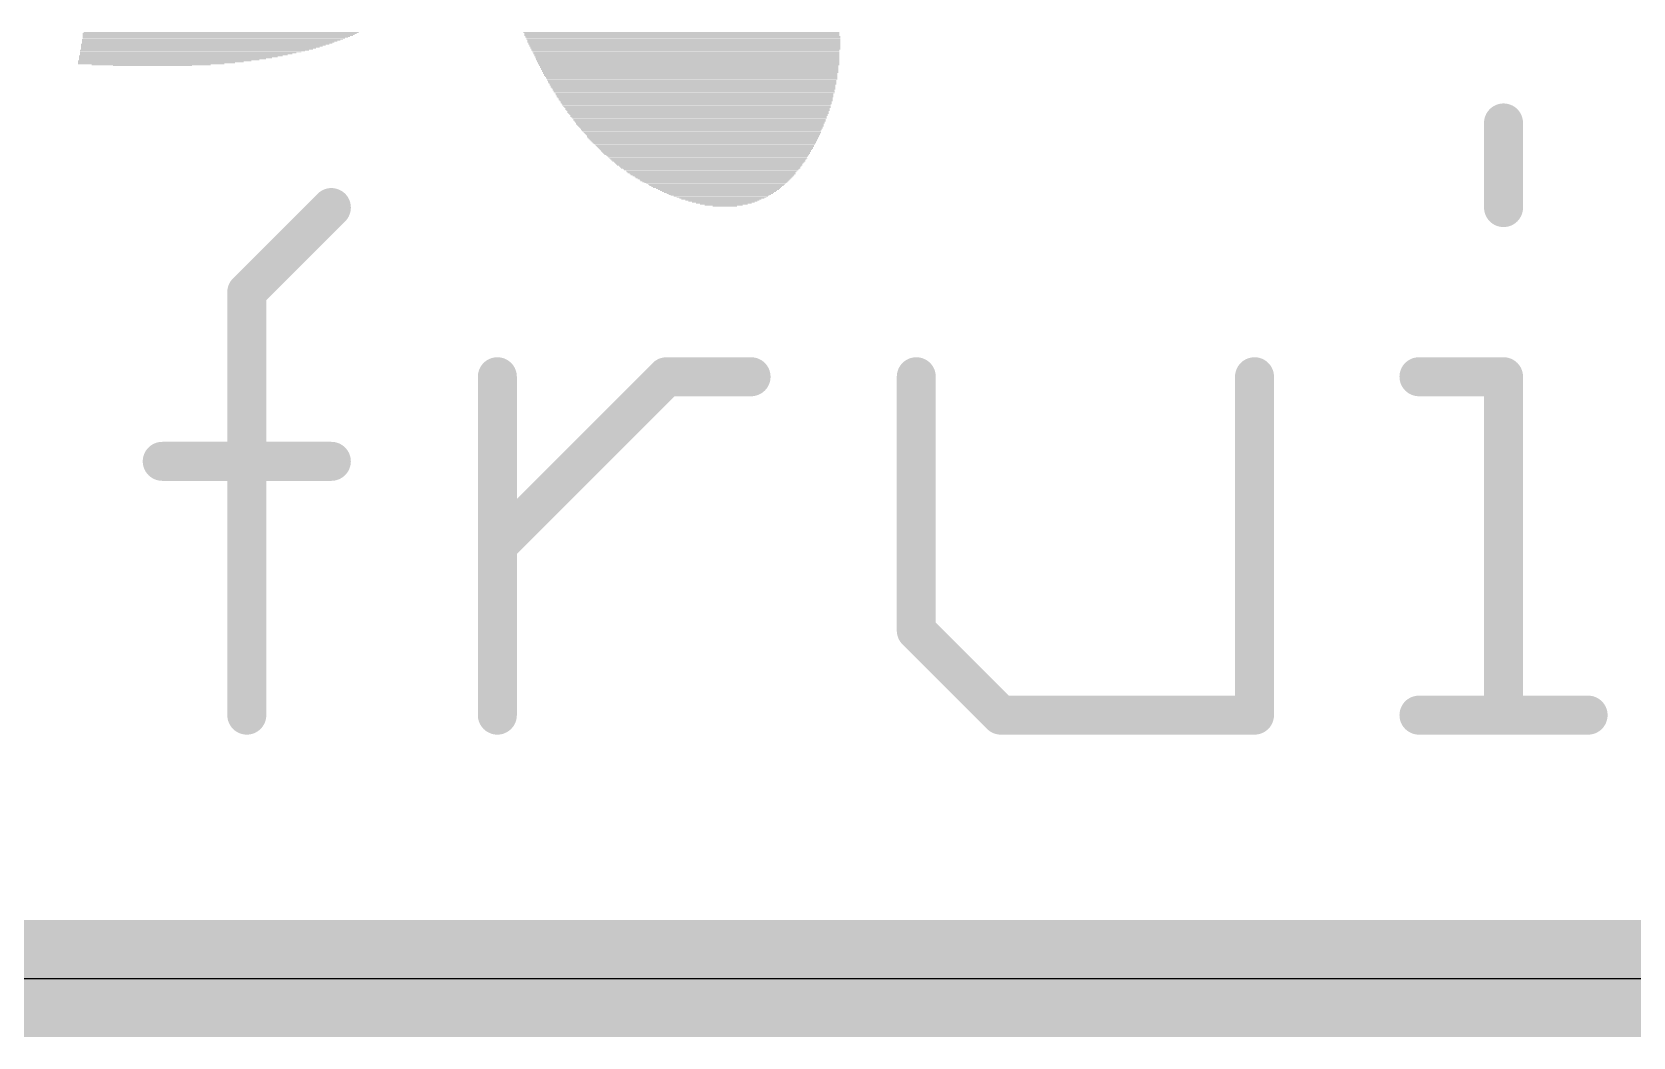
# Model space of a CAD drawing. Extents: x -0.2 to 81.2, y -0.2 to 53.5.
# Drawn here: x 26.12 to 30.291, y -0.152 to 2.465 of the extents above; entities that cross this region are included whole.
import ezdxf

# ---------------------------------------------------------------- set-up
doc = ezdxf.new("R2010")
doc.units = 0
for name, color, linetype in [('16', 132, 'CONTINUOUS'), ('20', 53, 'CONTINUOUS'), ('21', 253, 'CONTINUOUS')]:
    doc.layers.add(name, color=color, linetype=linetype)

# ---------------------------------------------------------------- blocks, each defined once
blk = doc.blocks.new('RECT')
blk.add_solid([(-0.5, -0.5), (0.5, -0.5), (-0.5, 0.5), (0.5, 0.5)])

msp = doc.modelspace()

# ---------------------------------------------------------------- linework, layer by layer
at = {"layer": '16', "const_width": 0.3048}
msp.add_lwpolyline([(0, 0), (81.026, 0)], dxfattribs=at)
at = {"layer": '20'}
msp.add_line((0, 0), (80.772, 0), dxfattribs=at)
at = {"layer": '21', "const_width": 0.1016}
for points in [[(29.9536, 2.2281), (29.9536, 2.0077)], [(26.6793, 1.7874), (26.8996, 2.0077)], [(26.6793, 0.6858), (26.6793, 1.7874)], [(27.3321, 0.6858), (27.3321, 1.5671)], [(27.3321, 1.1264), (27.7728, 1.5671)], [(27.7728, 1.5671), (27.9931, 1.5671)], [(28.4236, 1.5671), (28.4236, 0.9061)], [(29.3048, 0.6858), (29.3048, 1.5671)], [(29.7333, 1.5671), (29.9536, 1.5671)], [(29.9536, 1.5671), (29.9536, 0.6858)], [(26.459, 1.3468), (26.8996, 1.3468)], [(28.4236, 0.9061), (28.6439, 0.6858)], [(28.6439, 0.6858), (29.3048, 0.6858)], [(29.7333, 0.6858), (30.1739, 0.6858)]]:
    msp.add_lwpolyline(points, dxfattribs=at)
at = {"layer": '21', "const_width": 0.0508}
for points in [[(29.979, 2.2281, 1), (29.9282, 2.2281)], [(26.9176, 1.9898, 1), (26.8817, 2.0257)], [(29.9282, 2.0077, 1), (29.979, 2.0077)], [(26.7047, 1.7874, 1), (26.6539, 1.7874)], [(26.6613, 1.8054, 1), (26.6973, 1.7694)], [(27.3575, 1.5671, 1), (27.3067, 1.5671)], [(27.7728, 1.5925, 1), (27.7728, 1.5417)], [(27.7907, 1.5491, 1), (27.7548, 1.585)], [(27.9931, 1.5417, 1), (27.9931, 1.5925)], [(28.449, 1.5671, 1), (28.3982, 1.5671)], [(29.3302, 1.5671, 1), (29.2794, 1.5671)], [(29.7333, 1.5925, 1), (29.7333, 1.5417)], [(29.979, 1.5671, 1), (29.9282, 1.5671)], [(29.9536, 1.5417, 1), (29.9536, 1.5925)], [(26.459, 1.3722, 1), (26.459, 1.3214)], [(26.8996, 1.3214, 1), (26.8996, 1.3722)], [(27.3142, 1.1444, 1), (27.3501, 1.1085)], [(28.4415, 0.9241, 1), (28.4056, 0.8882)], [(28.3982, 0.9061, 1), (28.449, 0.9061)], [(26.6539, 0.6858, 1), (26.7047, 0.6858)], [(27.3067, 0.6858, 1), (27.3575, 0.6858)], [(28.6439, 0.7112, 1), (28.6439, 0.6604)], [(28.6259, 0.6678, 1), (28.6618, 0.7038)], [(29.2794, 0.6858, 1), (29.3302, 0.6858)], [(29.3048, 0.6604, 1), (29.3048, 0.7112)], [(29.7333, 0.7112, 1), (29.7333, 0.6604)], [(29.9282, 0.6858, 1), (29.979, 0.6858)], [(30.1739, 0.6604, 1), (30.1739, 0.7112)]]:
    msp.add_lwpolyline(points, format="xyb", dxfattribs=at)

# ---------------------------------------------------------------- block references
at = {"layer": '21'}
for p, xscale, yscale in [((26.609, 2.4612), 0.7138, 0.0026), ((26.6128, 2.4637), 0.7162, 0.0024), ((27.8117, 2.4637), 0.823, 0.0024), ((27.8129, 2.4612), 0.8204, 0.0026), ((26.5429, 2.418), 0.5968, 0.0026), ((26.5708, 2.4332), 0.6476, 0.0024), ((26.5658, 2.4307), 0.6376, 0.0026), ((26.562, 2.4281), 0.63, 0.0024), ((26.5581, 2.4256), 0.6222, 0.0024), ((26.5531, 2.4231), 0.6122, 0.0026), ((26.5493, 2.4205), 0.6046, 0.0024), ((26.5899, 2.4459), 0.6806, 0.0024), ((26.5861, 2.4434), 0.673, 0.0026), ((26.5823, 2.4408), 0.6654, 0.0024), ((26.5785, 2.4383), 0.6578, 0.0024), ((26.576, 2.4358), 0.6528, 0.0026), ((26.6064, 2.4586), 0.7086, 0.0024), ((26.6039, 2.4561), 0.7036, 0.0026), ((26.6001, 2.4535), 0.696, 0.0024), ((26.5975, 2.451), 0.6908, 0.0024), ((26.5937, 2.4485), 0.6832, 0.0026), ((27.8129, 2.4586), 0.8204, 0.0024), ((27.8129, 2.4561), 0.8204, 0.0026), ((27.8155, 2.4535), 0.8204, 0.0024), ((27.8155, 2.451), 0.8204, 0.0024), ((27.8167, 2.4485), 0.8178, 0.0026), ((27.8167, 2.4459), 0.8178, 0.0024), ((27.818, 2.4434), 0.8152, 0.0026), ((27.818, 2.4408), 0.8152, 0.0024), ((27.818, 2.4383), 0.8152, 0.0024), ((27.8193, 2.4358), 0.8128, 0.0026), ((27.8193, 2.4332), 0.8128, 0.0024), ((27.8205, 2.4307), 0.8102, 0.0026), ((27.8205, 2.4281), 0.8102, 0.0024), ((27.8218, 2.4256), 0.8076, 0.0024), ((27.8218, 2.4231), 0.8076, 0.0026), ((27.8231, 2.4205), 0.8052, 0.0024), ((27.8218, 2.418), 0.8026, 0.0026), ((26.4654, 2.39), 0.452, 0.0024), ((26.4553, 2.3875), 0.4318, 0.0024), ((26.4439, 2.385), 0.409, 0.0026), ((26.4299, 2.3824), 0.381, 0.0024), ((26.5074, 2.4027), 0.5308, 0.0024), ((26.501, 2.4002), 0.518, 0.0024), ((26.4934, 2.3977), 0.5028, 0.0026), ((26.4858, 2.3951), 0.4876, 0.0024), ((26.4769, 2.3926), 0.4698, 0.0026), ((26.5378, 2.4154), 0.5866, 0.0024), ((26.5328, 2.4129), 0.5766, 0.0024), ((26.5264, 2.4104), 0.5638, 0.0026), ((26.5213, 2.4078), 0.5536, 0.0024), ((26.515, 2.4053), 0.541, 0.0026), ((26.4299, 2.3799), 0.3098, 0.0026), ((26.4337, 2.3773), 0.2056, 0.0024), ((27.8231, 2.4154), 0.8, 0.0024), ((27.8231, 2.4129), 0.8, 0.0024), ((27.8244, 2.4104), 0.7976, 0.0026), ((27.8244, 2.4078), 0.7976, 0.0024), ((27.8256, 2.4053), 0.795, 0.0026), ((27.8256, 2.4027), 0.795, 0.0024), ((27.8269, 2.4002), 0.7924, 0.0024), ((27.8269, 2.3977), 0.7924, 0.0026), ((27.8282, 2.3951), 0.79, 0.0024), ((27.8282, 2.3926), 0.79, 0.0026), ((27.8295, 2.39), 0.7874, 0.0024), ((27.8295, 2.3875), 0.7874, 0.0024), ((27.8307, 2.385), 0.7848, 0.0026), ((27.8307, 2.3824), 0.7848, 0.0024), ((27.832, 2.3799), 0.7824, 0.0026), ((27.8307, 2.3773), 0.7798, 0.0024), ((27.832, 2.3748), 0.7772, 0.0024), ((27.832, 2.3723), 0.7772, 0.0026), ((27.8332, 2.3697), 0.7746, 0.0024), ((27.8332, 2.3672), 0.7746, 0.0026), ((27.8345, 2.3646), 0.772, 0.0024), ((27.8345, 2.3621), 0.772, 0.0024), ((27.8358, 2.3596), 0.7696, 0.0026), ((27.8345, 2.357), 0.767, 0.0024), ((27.8358, 2.3545), 0.7646, 0.0026), ((27.8358, 2.3519), 0.7646, 0.0024), ((27.8371, 2.3494), 0.762, 0.0024), ((27.8383, 2.3469), 0.7594, 0.0026), ((27.8383, 2.3443), 0.7594, 0.0024), ((27.8396, 2.3418), 0.7568, 0.0026), ((27.8383, 2.3392), 0.7542, 0.0024), ((27.8396, 2.3367), 0.7518, 0.0024), ((27.8396, 2.3342), 0.7518, 0.0026), ((27.8408, 2.3316), 0.7492, 0.0024), ((27.8421, 2.3291), 0.7466, 0.0026), ((27.8409, 2.3265), 0.7442, 0.0024), ((27.8421, 2.324), 0.7416, 0.0024), ((27.8421, 2.3215), 0.7416, 0.0026), ((27.8434, 2.3189), 0.739, 0.0024), ((27.8447, 2.3164), 0.7366, 0.0026), ((27.8434, 2.3138), 0.734, 0.0024), ((27.8447, 2.3113), 0.7316, 0.0024), ((27.8447, 2.3088), 0.7316, 0.0026), ((27.846, 2.3062), 0.729, 0.0024), ((27.8459, 2.3037), 0.7238, 0.0026), ((27.8459, 2.3011), 0.7238, 0.0024), ((27.8472, 2.2986), 0.7212, 0.0024), ((27.8472, 2.2961), 0.7212, 0.0026), ((27.8472, 2.2935), 0.7162, 0.0024), ((27.8485, 2.291), 0.7138, 0.0026), ((27.8485, 2.2884), 0.7138, 0.0024), ((27.8498, 2.2859), 0.7112, 0.0024), ((27.8497, 2.2834), 0.706, 0.0026), ((27.8497, 2.2808), 0.706, 0.0024), ((27.851, 2.2783), 0.7034, 0.0026), ((27.851, 2.2757), 0.6984, 0.0024), ((27.851, 2.2732), 0.6984, 0.0024), ((27.8523, 2.2707), 0.696, 0.0026), ((27.8536, 2.2681), 0.6934, 0.0024), ((27.8536, 2.2656), 0.6884, 0.0026), ((27.8536, 2.263), 0.6884, 0.0024), ((27.8549, 2.2605), 0.6858, 0.0024), ((27.8548, 2.258), 0.6806, 0.0026), ((27.8548, 2.2554), 0.6806, 0.0024), ((27.8561, 2.2529), 0.6782, 0.0026), ((27.8561, 2.2503), 0.673, 0.0024), ((27.8574, 2.2478), 0.6706, 0.0024), ((27.8561, 2.2453), 0.668, 0.0026), ((27.8574, 2.2427), 0.6654, 0.0024), ((27.8586, 2.2402), 0.6628, 0.0026), ((27.8586, 2.2376), 0.6578, 0.0024), ((27.8586, 2.2351), 0.6578, 0.0024), ((27.8599, 2.2326), 0.6552, 0.0026), ((27.8599, 2.23), 0.6502, 0.0024), ((27.8612, 2.2275), 0.6476, 0.0026), ((27.8599, 2.2249), 0.645, 0.0024), ((27.8612, 2.2224), 0.6426, 0.0024), ((27.8624, 2.2199), 0.64, 0.0026), ((27.8625, 2.2173), 0.635, 0.0024), ((27.8637, 2.2148), 0.6324, 0.0026), ((27.8637, 2.2122), 0.6272, 0.0024), ((27.8637, 2.2097), 0.6272, 0.0024), ((27.8637, 2.2072), 0.6222, 0.0026), ((27.865, 2.2046), 0.6198, 0.0024), ((27.8663, 2.2021), 0.6172, 0.0026), ((27.8663, 2.1995), 0.6122, 0.0024), ((27.8676, 2.197), 0.6096, 0.0024), ((27.8675, 2.1945), 0.6044, 0.0026), ((27.8675, 2.1919), 0.6044, 0.0024), ((27.8675, 2.1894), 0.5994, 0.0026), ((27.8688, 2.1868), 0.5968, 0.0024), ((27.8688, 2.1843), 0.5918, 0.0024), ((27.8701, 2.1818), 0.5892, 0.0026), ((27.8701, 2.1792), 0.5842, 0.0024), ((27.8713, 2.1767), 0.5816, 0.0026), ((27.8714, 2.1741), 0.5766, 0.0024), ((27.8726, 2.1716), 0.574, 0.0024), ((27.8726, 2.1691), 0.5688, 0.0026), ((27.8739, 2.1665), 0.5664, 0.0024), ((27.8739, 2.164), 0.5614, 0.0026), ((27.8752, 2.1614), 0.5588, 0.0024), ((27.8751, 2.1589), 0.5536, 0.0024), ((27.8752, 2.1564), 0.5486, 0.0026), ((27.8764, 2.1538), 0.546, 0.0024), ((27.8764, 2.1513), 0.541, 0.0026), ((27.8777, 2.1487), 0.5384, 0.0024), ((27.8777, 2.1462), 0.5334, 0.0024), ((27.879, 2.1437), 0.5258, 0.0026), ((27.8802, 2.1411), 0.5232, 0.0024), ((27.8802, 2.1386), 0.518, 0.0026), ((27.8815, 2.136), 0.5156, 0.0024), ((27.8815, 2.1335), 0.5104, 0.0024), ((27.8815, 2.131), 0.5054, 0.0026), ((27.8828, 2.1284), 0.503, 0.0024), ((27.884, 2.1259), 0.4952, 0.0026), ((27.8841, 2.1233), 0.4902, 0.0024), ((27.884, 2.1208), 0.485, 0.0024), ((27.8853, 2.1183), 0.4826, 0.0026), ((27.8866, 2.1157), 0.475, 0.0024), ((27.8866, 2.1132), 0.4698, 0.0026), ((27.8879, 2.1106), 0.4674, 0.0024), ((27.8891, 2.1081), 0.4596, 0.0024), ((27.8891, 2.1056), 0.4546, 0.0026), ((27.8904, 2.103), 0.447, 0.0024), ((27.8904, 2.1005), 0.442, 0.0026), ((27.8904, 2.0979), 0.4368, 0.0024), ((27.893, 2.0954), 0.4318, 0.0024), ((27.8929, 2.0929), 0.4266, 0.0026), ((27.8942, 2.0903), 0.419, 0.0024), ((27.8955, 2.0878), 0.4114, 0.0026), ((27.8955, 2.0852), 0.4064, 0.0024), ((27.8968, 2.0827), 0.3988, 0.0024), ((27.898, 2.0802), 0.391, 0.0026), ((27.898, 2.0776), 0.386, 0.0024), ((27.8993, 2.0751), 0.3784, 0.0026), ((27.9006, 2.0725), 0.3708, 0.0024), ((27.9018, 2.07), 0.3632, 0.0024), ((27.9031, 2.0675), 0.3556, 0.0026), ((27.9031, 2.0649), 0.3504, 0.0024), ((27.9031, 2.0624), 0.3404, 0.0026), ((27.9044, 2.0598), 0.3328, 0.0024), ((27.9069, 2.0573), 0.3226, 0.0024), ((27.9082, 2.0548), 0.315, 0.0026), ((27.9082, 2.0522), 0.3048, 0.0024), ((27.9095, 2.0497), 0.2972, 0.0026), ((27.9095, 2.0471), 0.287, 0.0024), ((27.912, 2.0446), 0.2768, 0.0024), ((27.912, 2.0421), 0.2666, 0.0026), ((27.912, 2.0395), 0.2566, 0.0024), ((27.9145, 2.037), 0.2462, 0.0026), ((27.9158, 2.0344), 0.2336, 0.0024), ((27.9171, 2.0319), 0.221, 0.0024), ((27.9158, 2.0294), 0.2082, 0.0026), ((27.9183, 2.0268), 0.193, 0.0024), ((27.9196, 2.0243), 0.1802, 0.0026), ((27.9209, 2.0217), 0.1626, 0.0024), ((27.9222, 2.0192), 0.1448, 0.0024), ((27.9221, 2.0167), 0.1244, 0.0026), ((27.9221, 2.0141), 0.099, 0.0024), ((27.9247, 2.0116), 0.0634, 0.0026)]:
    msp.add_blockref('RECT', p, dxfattribs=dict(at, xscale=xscale, yscale=yscale))

doc.saveas('drawing.dxf')
